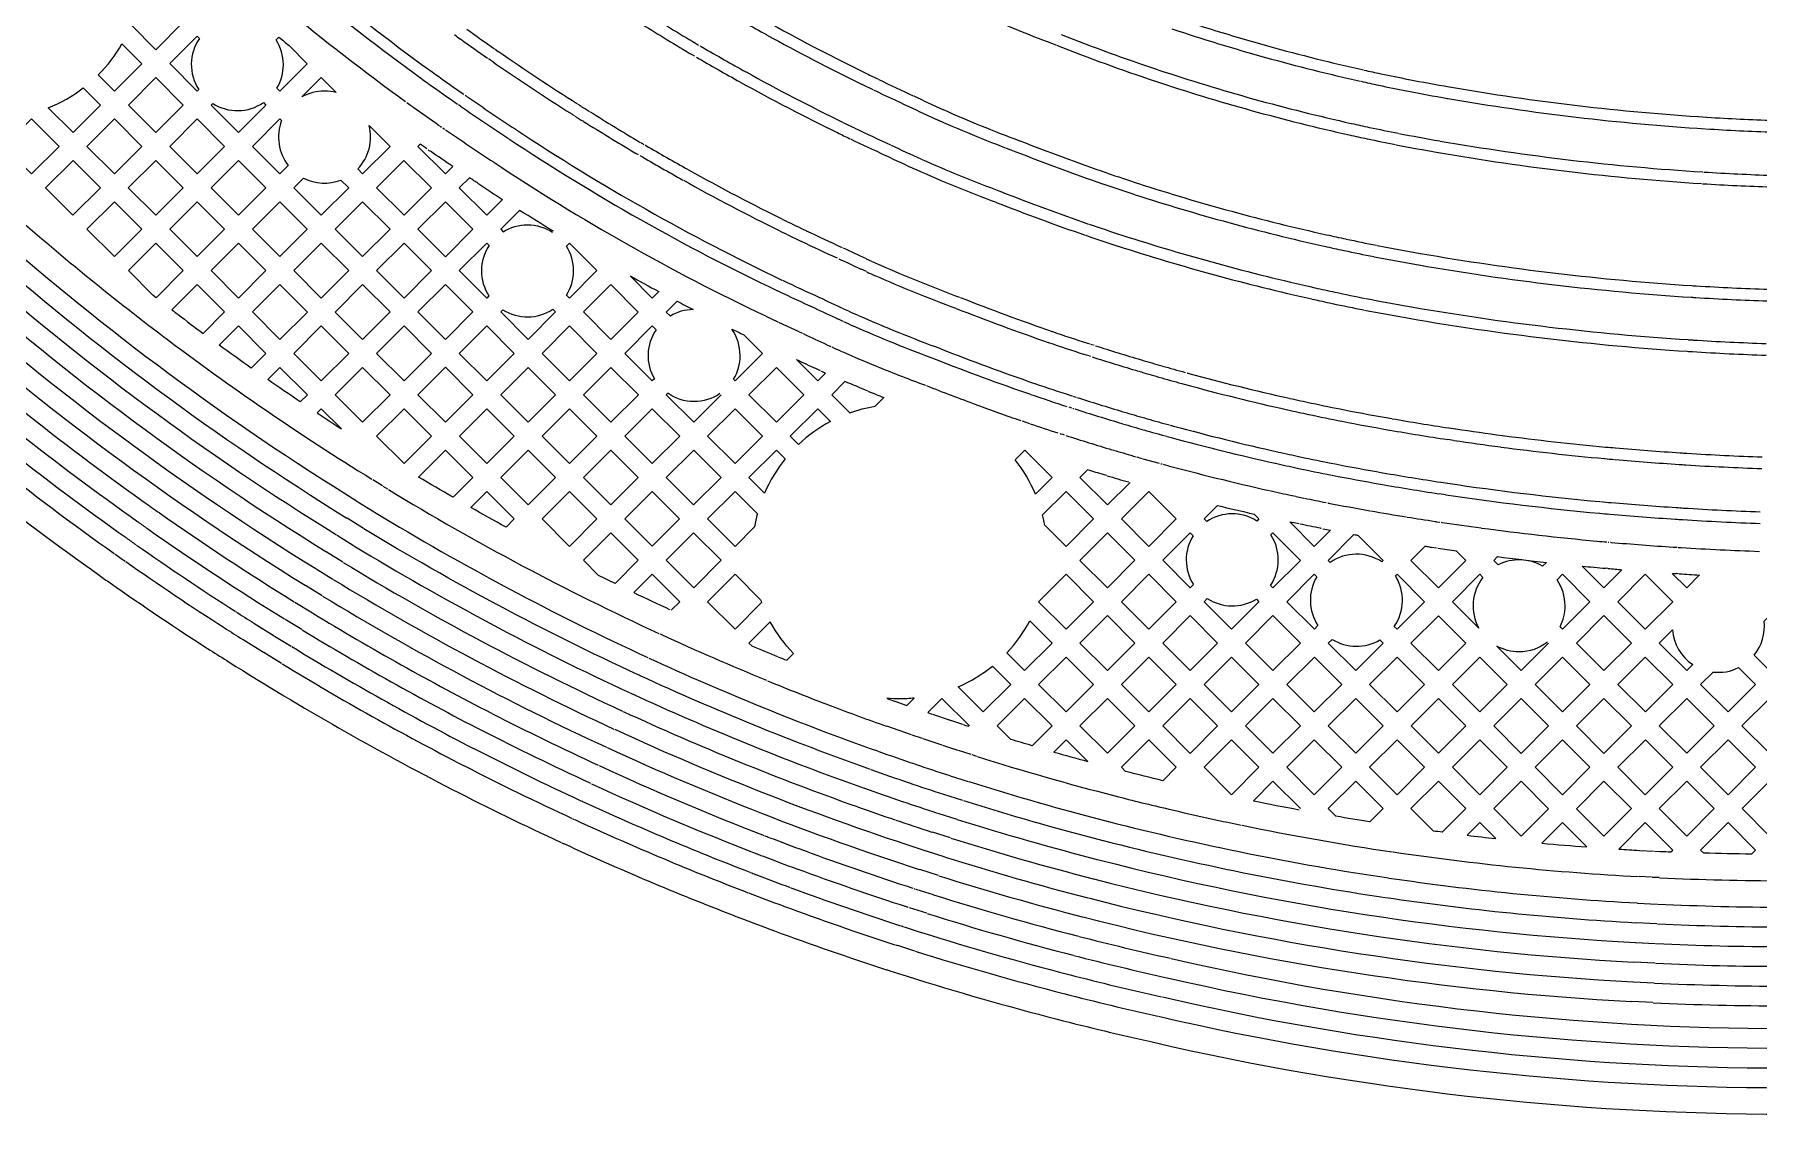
# Model space of a CAD drawing. Header units: millimetres. Extents: x 3175 to 3429, y -23 to 156.
# Drawn here: x 3317.36 to 3324.02, y 88.48 to 92.71 of the extents above; entities that cross this region are included whole.
import ezdxf

# ---------------------------------------------------------------- set-up
doc = ezdxf.new("R2010")
doc.units = ezdxf.units.MM
doc.header["$LTSCALE"] = 23.1
doc.layers.add('gbr-dxf_layer0', color=7, linetype='CONTINUOUS')
doc.layers.add('gbr-outline-dxf_layer1', color=2, linetype='CONTINUOUS')

msp = doc.modelspace()

# ---------------------------------------------------------------- linework, layer by layer
at = {"layer": 'gbr-dxf_layer0', "color": 6}
for p, q in [((3319.1417, 92.6493), (3319.1534, 92.6413)), ((3319.127, 92.6048), (3319.1154, 92.6128)), ((3319.0254, 92.4719), (3319.0332, 92.4668)), ((3319.0074, 92.4299), (3318.9996, 92.4351)), ((3319.462, 92.437), (3319.4646, 92.4352)), ((3320.5757, 91.7905), (3320.5553, 91.7999)), ((3320.5752, 91.8403), (3320.5956, 91.8309)), ((3320.4869, 91.6475), (3320.5059, 91.6389)), ((3320.4861, 91.5985), (3320.4672, 91.6071)), ((3321.4298, 91.5141), (3321.4396, 91.5113)), ((3321.443, 91.4627), (3321.4391, 91.4641)), ((3321.442, 91.5105), (3321.4486, 91.5083)), ((3321.3694, 91.2637), (3321.3593, 91.2671)), ((3321.3745, 91.3095), (3321.3848, 91.306)), ((3321.3881, 91.305), (3321.3939, 91.3032)), ((3322.8267, 91.1869), (3322.8516, 91.1833)), ((3322.8441, 91.1389), (3322.8222, 91.142)), ((3322.8129, 90.9291), (3322.7884, 90.9327)), ((3322.7962, 90.9771), (3322.8207, 90.9734))]:
    msp.add_line(p, q, dxfattribs=at)
at = {"layer": 'gbr-dxf_layer0', "color": 5}
msp.add_line((3319.9336, 92.6623), (3319.9415, 92.6577), dxfattribs=at)
at = {"layer": 'gbr-dxf_layer0'}
for p, q in [((3318.8003, 92.4437), (3318.81, 92.4366)), ((3318.8107, 92.436), (3318.8214, 92.4285)), ((3318.9285, 92.3529), (3318.934, 92.349)), ((3318.9404, 92.3448), (3318.9462, 92.3412)), ((3318.8778, 92.2643), (3318.8682, 92.2712)), ((3320.1872, 91.6186), (3320.2337, 91.5966)), ((3320.2364, 91.5954), (3320.3144, 91.5591)), ((3320.3155, 91.5586), (3320.329, 91.5525)), ((3320.4232, 91.5082), (3320.4377, 91.5016)), ((3320.3986, 91.4078), (3320.3796, 91.4164)), ((3321.1767, 91.2138), (3321.2052, 91.2042)), ((3321.5258, 91.1023), (3321.5345, 91.0998)), ((3321.6201, 91.0749), (3321.6348, 91.0706)), ((3321.6372, 91.07), (3321.6418, 91.0687)), ((3321.6435, 91.0682), (3321.7064, 91.0507)), ((3318.706, 90.9631), (3318.6682, 90.987)), ((3320.1819, 90.9354), (3320.1218, 90.9955)), ((3321.5042, 91.0028), (3321.4955, 91.0053)), ((3318.7271, 90.9499), (3318.7091, 90.961)), ((3322.2204, 90.9258), (3322.2341, 90.9229)), ((3322.2358, 90.9225), (3322.2657, 90.9161)), ((3318.6111, 90.9021), (3318.6743, 90.8626)), ((3318.6325, 90.7988), (3318.5693, 90.8384)), ((3322.2474, 90.8161), (3322.2129, 90.8235)), ((3322.7954, 90.8226), (3322.7987, 90.8221)), ((3318.5309, 90.7722), (3318.5945, 90.7325)), ((3323.4414, 90.7461), (3323.4433, 90.7459)), ((3323.7113, 90.7258), (3323.722, 90.725)), ((3318.5527, 90.6688), (3318.4886, 90.7088)), ((3318.4497, 90.6429), (3318.5148, 90.6026)), ((3323.4397, 90.6442), (3323.4327, 90.6448)), ((3323.713, 90.6238), (3323.7068, 90.6243)), ((3318.4734, 90.5386), (3318.4082, 90.5789)), ((3322.9416, 90.4134), (3322.8392, 90.5158)), ((3318.394, 90.4085), (3318.3302, 90.4476)), ((3318.3677, 90.5141), (3318.4352, 90.4727)), ((3318.2095, 90.4327), (3318.2876, 90.3841)), ((3318.2888, 90.3833), (3318.3533, 90.3437)), ((3323.6385, 90.3559), (3323.6896, 90.4071)), ((3318.2459, 90.3202), (3318.1678, 90.3689)), ((3318.3158, 90.2773), (3318.2475, 90.3192)), ((3320.8124, 90.0874), (3320.828, 90.0821)), ((3320.8306, 90.0811), (3320.8989, 90.0583)), ((3320.9003, 90.0579), (3320.9473, 90.0424)), ((3320.7502, 90.0012), (3320.6538, 90.0347)), ((3320.7922, 89.987), (3320.7521, 90.0006)), ((3320.8683, 89.9614), (3320.7954, 89.9858)), ((3320.9496, 90.0417), (3320.9599, 90.0382)), ((3320.9605, 90.038), (3320.9714, 90.0346)), ((3320.9174, 89.9453), (3320.8703, 89.9608)), ((3320.9288, 89.9415), (3320.9185, 89.945)), ((3320.9807, 89.9251), (3320.9316, 89.9406)), ((3321.0015, 89.9184), (3320.9837, 89.924)), ((3320.8997, 89.8437), (3320.9684, 89.8219)), ((3320.9478, 89.7485), (3320.8751, 89.7716)), ((3320.8516, 89.699), (3320.925, 89.6756)), ((3320.9004, 89.6035), (3320.831, 89.6256)), ((3320.8061, 89.5534), (3320.879, 89.53)), ((3323.5636, 89.5554), (3323.6166, 89.5529)), ((3323.6195, 89.5527), (3323.6415, 89.5516)), ((3320.8543, 89.4579), (3320.7813, 89.4813)), ((3323.6089, 89.4515), (3323.5603, 89.4539)), ((3323.6381, 89.4501), (3323.6117, 89.4513)), ((3320.7662, 89.4059), (3320.8331, 89.3845)), ((3320.8084, 89.3124), (3320.7415, 89.3338)), ((3323.5543, 89.3521), (3323.6307, 89.3482)), ((3320.721, 89.2601), (3320.7871, 89.2389)), ((3323.6292, 89.272), (3323.549, 89.2761)), ((3320.7624, 89.1668), (3320.6963, 89.188)), ((3323.5461, 89.1997), (3323.6233, 89.1958)), ((3323.6219, 89.1196), (3323.5408, 89.1237)), ((3323.538, 89.0473), (3323.6184, 89.0434)), ((3323.6131, 88.9673), (3323.5328, 88.9713))]:
    msp.add_line(p, q, dxfattribs=at)
at = {"layer": 'gbr-dxf_layer0', "linetype": 'Continuous'}
for points in [[(3363.9535, 99.3746, -0.006517), (3363.9534, 99.3704), (3363.9534, 92.7503, -0.014829), (3363.9537, 92.7399, -0.014825), (3363.9534, 92.7295), (3363.9534, 90.7114, -0.414217), (3363.1569, 89.9148), (3342.0403, 89.9148, 0.196007), (3340.1503, 89.1442, -0.196002), (3329.7356, 84.8983), (3324.2352, 84.8983, -0.196002), (3313.8204, 89.1442, 0.196006), (3311.9304, 89.9148), (3282.5642, 89.9148)], [(3318.527, 92.4824, 0.064006), (3318.4821, 92.4881, 0.129391), (3318.3946, 92.4651)], [(3318.8671, 92.272, -0.000647), (3318.8516, 92.2828), (3318.843, 92.2742)], [(3318.843, 92.2742), (3318.949, 92.1682), (3318.9775, 92.1966, -0.002876), (3318.8912, 92.2557)], [(3319.0769, 92.1303, -0.001202), (3319.042, 92.1534), (3319.0029, 92.1143)], [(3319.3664, 91.9463, -0.004487), (3319.2357, 92.0273), (3319.1628, 91.9544)], [(3319.1628, 91.9544), (3319.1724, 91.9448, -0.139839), (3319.2662, 91.9715, -0.144933), (3319.363, 91.9429)], [(3316.2469, 91.7553, 0.009308), (3316.5524, 91.4685, 0.003625), (3316.6738, 91.3603, 0.026571), (3317.6119, 90.6181, 0.003501), (3317.6535, 90.5887, 0.010355), (3318.0406, 90.3288, 0.003121), (3318.1135, 90.2826, 0.022047), (3318.9758, 89.7909, 0.010372), (3319.3957, 89.5864)], [(3317.9166, 91.6246, 0.002961), (3318.0134, 91.5523), (3318.0959, 91.6349), (3317.99, 91.7407), (3317.8923, 91.6431)], [(3319.8022, 91.6347), (3319.8439, 91.6764, 0.002064), (3319.9058, 91.6443)], [(3319.9058, 91.6443, 0.130742), (3319.8181, 91.6188), (3319.8022, 91.6347)], [(3320.0097, 91.3194, -0.150199), (3319.9098, 91.2888, -0.153691), (3319.808, 91.3208), (3319.8022, 91.3151)], [(3320.581, 91.3293, -0.003917), (3320.4927, 91.3663), (3320.4414, 91.315)], [(3320.4414, 91.315), (3320.5112, 91.2452, -0.044702), (3320.6094, 91.271), (3320.6429, 91.3045)], [(3320.1218, 90.9955), (3320.2277, 91.1014), (3320.2617, 91.0674, 0.068085), (3320.1819, 90.9354)], [(3321.4936, 91.0059, -0.001842), (3321.4303, 91.0251), (3321.4006, 90.9954)], [(3322.3577, 90.8976, -0.01389), (3322.3603, 90.897, 0.004521), (3322.5209, 90.8671)], [(3320.5909, 89.8681, -0.022776), (3319.701, 90.2299, -0.053279), (3319.6939, 90.2336, -0.028469), (3318.6343, 90.7977)], [(3322.3327, 90.7988, -0.014241), (3322.3301, 90.7994, -0.00257), (3322.2506, 90.8155)], [(3322.6652, 90.8429, 0.002529), (3322.7722, 90.8262, -0.032022), (3322.7784, 90.8248), (3322.7911, 90.8231)], [(3322.7785, 90.7223), (3322.7581, 90.7251, -0.038017), (3322.7506, 90.7267, -0.000546), (3322.7332, 90.7293), (3322.6794, 90.6756)], [(3322.6794, 90.6756), (3322.7853, 90.5697), (3322.8913, 90.6756), (3322.8558, 90.7111, -0.001711), (3322.7835, 90.7216)], [(3323.4502, 90.7453, -0.009585), (3323.4519, 90.7451, 0.005588), (3323.6921, 90.7268)], [(3322.9991, 90.6756), (3323.0133, 90.6899, 0.004392), (3323.2029, 90.6675)], [(3323.2029, 90.6675), (3323.188, 90.6525, 0.257365), (3323.0164, 90.6583), (3322.9991, 90.6756)], [(3322.8392, 90.5158), (3322.9452, 90.6218), (3322.9572, 90.6097, 0.302154), (3322.9416, 90.4134)], [(3320.1907, 90.2115, -0.010661), (3319.7852, 90.3874, -0.03281), (3319.7793, 90.3903)], [(3320.235, 90.303, 0.00093), (3320.2677, 90.2898), (3320.2938, 90.3158, -0.066955), (3320.2043, 90.4384), (3320.1219, 90.356)], [(3323.6896, 90.4071, 0.229457), (3323.7678, 90.2732), (3323.7445, 90.2499), (3323.6385, 90.3559)], [(3320.1219, 90.356), (3320.1323, 90.3457, 0.002653), (3320.2321, 90.3043)], [(3323.2069, 90.3601, -0.168255), (3323.097, 90.322, -0.127498), (3323.0106, 90.3444)], [(3319.6658, 90.1623, -0.018397), (3319.6682, 90.1611, 0.022839), (3320.567, 89.7956)], [(3320.7606, 90.1434, -0.02472), (3320.7046, 90.1406, -0.022003), (3320.6547, 90.1428)], [(3319.5102, 89.814, -0.006863), (3319.5059, 89.8161, -0.010455), (3319.0921, 90.0173)], [(3319.6038, 90.0228, -0.018075), (3319.6062, 90.0217, 0.029867), (3320.8047, 89.5539)], [(3319.475, 89.7461, -0.028986), (3319.479, 89.7445, 0.015846), (3320.1258, 89.4709)], [(3323.643, 89.5516, 0.00105), (3323.6836, 89.5497), (3323.6906, 89.5567), (3323.5845, 89.6627), (3323.482, 89.5602)], [(3319.3985, 89.5851, 0.021109), (3319.4092, 89.5803, 0.015702), (3320.0604, 89.305, 0.002674), (3320.082, 89.2963)], [(3320.7363, 89.3354, -0.015284), (3320.7343, 89.336, -0.010247), (3320.3081, 89.4833)], [(3320.083, 89.2961, 0.003262), (3320.2199, 89.2448, 0.010191), (3320.6535, 89.0947, 0.00754), (3320.666, 89.0906), (3320.733, 89.069)], [(3320.7335, 89.069, 0.01338), (3321.3129, 88.9036, 0.008369), (3321.6792, 88.8155, 0.056686), (3324.1285, 88.5369), (3329.6893, 88.5369)]]:
    msp.add_lwpolyline(points, format="xyb", dxfattribs=at)
for points in [[(3317.7347, 92.7432, 0.015502), (3317.7466, 92.7762), (3317.83, 92.8597), (3317.9361, 92.7537), (3317.8301, 92.6477)], [(3317.6078, 92.5503, 0.066721), (3317.6997, 92.6704), (3317.7763, 92.5938), (3317.6703, 92.4879)], [(3317.884, 92.5939), (3317.9899, 92.6998), (3317.9988, 92.691, 0.302642), (3317.9959, 92.4938), (3317.99, 92.4879)], [(3318.2954, 92.6855), (3318.306, 92.696, 0.001435), (3318.3454, 92.664), (3318.4156, 92.5938), (3318.3096, 92.4879), (3318.2981, 92.4994, 0.134936), (3318.3231, 92.5902, 0.142314)], [(3317.4149, 92.4237, 0.068643), (3317.5503, 92.5001), (3317.6164, 92.434), (3317.5105, 92.3281)], [(3318.0439, 92.434), (3318.05, 92.4401, 0.300578), (3318.246, 92.4437), (3318.2557, 92.434), (3318.1498, 92.3281)], [(3318.2037, 92.2742), (3318.3096, 92.3801), (3318.316, 92.3737, 0.263153), (3318.3422, 92.2007), (3318.3097, 92.1682)], [(3318.3636, 92.1143), (3318.4013, 92.152, 0.212258), (3318.5455, 92.1442), (3318.5754, 92.1143), (3318.4695, 92.0084)], [(3319.0029, 91.7946), (3319.1089, 91.9005), (3319.1178, 91.8916, 0.298109), (3319.1171, 91.6969), (3319.1088, 91.6887)], [(3319.4166, 91.8887), (3319.4285, 91.9006), (3319.5345, 91.7946), (3319.4286, 91.6887), (3319.4173, 91.7, 0.139817), (3319.444, 91.7937, 0.141772)], [(3318.0755, 91.5067), (3318.1498, 91.581), (3318.2559, 91.4749), (3318.1993, 91.4182, -0.00372)], [(3319.1627, 91.6348), (3319.1713, 91.6434, 0.294756), (3319.3642, 91.6453), (3319.3747, 91.6348), (3319.2687, 91.5288)], [(3319.6424, 91.4749), (3319.7483, 91.5808), (3319.7627, 91.5664, 0.288882), (3319.7563, 91.3769), (3319.7484, 91.3689)], [(3320.0559, 91.5687, 0.001525), (3320.1018, 91.5468), (3320.1738, 91.4748), (3320.068, 91.3689), (3320.0621, 91.3748, 0.136472), (3320.0876, 91.4666, 0.153731)], [(3318.2627, 91.3739), (3318.3098, 91.421), (3318.4157, 91.3151), (3318.3886, 91.288, -0.003726)], [(3320.2816, 91.1553), (3320.3875, 91.2612), (3320.4366, 91.212, 0.066951), (3320.3135, 91.1234)], [(3318.8451, 90.9974), (3318.9491, 91.1014), (3319.0551, 90.9954), (3318.9787, 90.919, -0.003787)], [(3319.0472, 90.8798), (3319.109, 90.9415), (3319.2149, 90.8356), (3319.1833, 90.804, -0.003806)], [(3319.9619, 90.8356), (3320.0679, 90.9416), (3320.1543, 90.8553, 0.022669), (3320.1434, 90.805), (3320.0679, 90.7296)], [(3321.256, 90.8508), (3321.3468, 90.9415), (3321.4528, 90.8355), (3321.3467, 90.7295), (3321.2646, 90.8116, 0.017713)], [(3321.8802, 90.8356), (3321.932, 90.8875, 0.003973), (3322.0733, 90.8542), (3322.092, 90.8355), (3322.0841, 90.8275, 0.296378), (3321.8904, 90.8254)], [(3319.4825, 90.6757), (3319.5885, 90.7817), (3319.6944, 90.6758), (3319.6046, 90.586, -0.001767), (3319.5408, 90.6175)], [(3321.7203, 90.6758), (3321.8263, 90.7817), (3321.8374, 90.7706, 0.286743), (3321.8387, 90.5822), (3321.8263, 90.5697)], [(3322.1369, 90.5789, 0.298631), (3322.1382, 90.7739), (3322.1459, 90.7816), (3322.2519, 90.6756), (3322.1461, 90.5697)], [(3322.3597, 90.6756), (3322.4591, 90.775, 0.000599), (3322.4752, 90.772), (3322.5717, 90.6756), (3322.5661, 90.67, 0.305386), (3322.3675, 90.6678)], [(3319.962, 90.5159), (3320.0679, 90.6218), (3320.167, 90.5227, 0.005), (3320.1706, 90.5125), (3320.0681, 90.4099)], [(3322.1999, 90.5158), (3322.3058, 90.6217), (3322.3154, 90.6121, 0.286714), (3322.3198, 90.4237), (3322.306, 90.4098)], [(3322.6148, 90.4205, 0.298604), (3322.6193, 90.6154), (3322.6256, 90.6217), (3322.7315, 90.5158), (3322.6255, 90.4098)], [(3323.2436, 90.6004), (3323.2649, 90.6217), (3323.3708, 90.5158), (3323.2649, 90.4099), (3323.2555, 90.4193, 0.11809), (3323.2748, 90.4998, 0.151515)], [(3321.8802, 90.5159), (3321.8924, 90.5281, 0.288977), (3322.082, 90.526), (3322.0922, 90.5158), (3321.9862, 90.4098)], [(3324.0051, 90.309, 0.20141), (3324.0435, 90.4412), (3324.0642, 90.4619), (3324.1701, 90.356), (3324.0641, 90.25)], [(3321.1181, 90.3187, 0.066985), (3321.2068, 90.442), (3321.2928, 90.356), (3321.1868, 90.2501)], [(3322.3598, 90.3559), (3322.3744, 90.3705, 0.280005), (3322.559, 90.3685), (3322.5716, 90.3559), (3322.4657, 90.2501)], [(3320.9302, 90.1872, 0.068063), (3321.0622, 90.267), (3321.133, 90.1962), (3321.0271, 90.0903)], [(3323.7984, 90.1961), (3323.8465, 90.2442, 0.143764), (3323.9452, 90.2612), (3324.0102, 90.1962), (3323.9043, 90.0902)], [(3321.081, 90.0364), (3321.1868, 90.1423), (3321.2928, 90.0363), (3321.2159, 89.9594, -0.002126), (3321.1334, 89.984)], [(3321.5605, 89.8764), (3321.6665, 89.9824), (3321.7725, 89.8764), (3321.7208, 89.8246, -0.003633), (3321.5766, 89.8603)], [(3322.3598, 89.7166), (3322.4657, 89.8225), (3322.5716, 89.7167), (3322.5206, 89.6656, -0.003263), (3322.3891, 89.6873)], [(3322.6794, 89.7167), (3322.7854, 89.8226), (3322.8914, 89.7166), (3322.8003, 89.6255, -0.000915), (3322.766, 89.6301)], [(3323.7983, 89.5567), (3323.9044, 89.6628), (3324.0104, 89.5567), (3323.9943, 89.5407, -0.004499), (3323.8101, 89.5449)]]:
    msp.add_lwpolyline(points, format="xyb", close=True, dxfattribs=at)
for points in [[(3317.7242, 92.434), (3317.8301, 92.54), (3317.9361, 92.434), (3317.8301, 92.3281)], [(3317.2446, 92.2742), (3317.3506, 92.3802), (3317.4566, 92.2742), (3317.3506, 92.1682)], [(3317.5643, 92.2742), (3317.6703, 92.3801), (3317.7762, 92.2742), (3317.6703, 92.1683)], [(3317.884, 92.2742), (3317.99, 92.3801), (3318.0959, 92.2742), (3317.9899, 92.1682)], [(3317.4045, 92.1143), (3317.5105, 92.2203), (3317.6164, 92.1144), (3317.5104, 92.0084)], [(3317.7241, 92.1144), (3317.8301, 92.2203), (3317.9361, 92.1143), (3317.8301, 92.0084)], [(3318.0438, 92.1143), (3318.1498, 92.2203), (3318.2558, 92.1143), (3318.1498, 92.0083)], [(3318.6831, 92.1143), (3318.7891, 92.2203), (3318.8952, 92.1143), (3318.7892, 92.0083)], [(3317.5643, 91.9545), (3317.6703, 92.0605), (3317.7762, 91.9545), (3317.6703, 91.8486)], [(3317.884, 91.9545), (3317.9899, 92.0605), (3318.096, 91.9545), (3317.99, 91.8485)], [(3318.2037, 91.9545), (3318.3097, 92.0604), (3318.4156, 91.9545), (3318.3096, 91.8486)], [(3318.5234, 91.9546), (3318.6293, 92.0605), (3318.7353, 91.9544), (3318.6294, 91.8485)], [(3318.8431, 91.9544), (3318.949, 92.0604), (3319.055, 91.9544), (3318.949, 91.8484)], [(3317.7242, 91.7947), (3317.8301, 91.9006), (3317.9361, 91.7946), (3317.8314, 91.6899), (3317.8206, 91.6982)], [(3318.0439, 91.7946), (3318.1498, 91.9006), (3318.2557, 91.7947), (3318.1498, 91.6887)], [(3318.3635, 91.7947), (3318.4695, 91.9007), (3318.5756, 91.7946), (3318.4696, 91.6886)], [(3318.6833, 91.7946), (3318.7892, 91.9005), (3318.8952, 91.7946), (3318.7893, 91.6887)], [(3318.2037, 91.6349), (3318.3096, 91.7408), (3318.4157, 91.6347), (3318.3098, 91.5287)], [(3318.5235, 91.6347), (3318.6294, 91.7407), (3318.7354, 91.6348), (3318.6294, 91.5288)], [(3318.8431, 91.6348), (3318.949, 91.7407), (3319.0549, 91.6348), (3318.949, 91.5289)], [(3319.4825, 91.6348), (3319.5884, 91.7407), (3319.6944, 91.6347), (3319.5885, 91.5288)], [(3318.3637, 91.4749), (3318.4696, 91.5808), (3318.5755, 91.4749), (3318.4696, 91.369)], [(3318.6833, 91.4749), (3318.7893, 91.5809), (3318.8952, 91.475), (3318.7892, 91.369)], [(3319.0029, 91.475), (3319.1088, 91.5809), (3319.2148, 91.4749), (3319.1089, 91.369)], [(3319.3226, 91.4749), (3319.4286, 91.5809), (3319.5346, 91.4749), (3319.4286, 91.3689)], [(3318.5234, 91.3151), (3318.6294, 91.421), (3318.7353, 91.3152), (3318.6293, 91.2092)], [(3318.8431, 91.3152), (3318.949, 91.4211), (3319.0551, 91.3151), (3318.9491, 91.2091)], [(3319.1628, 91.3151), (3319.2687, 91.421), (3319.3747, 91.315), (3319.2688, 91.2091)], [(3319.4825, 91.315), (3319.5885, 91.421), (3319.6945, 91.3151), (3319.5884, 91.209)], [(3320.1218, 91.3151), (3320.2277, 91.4209), (3320.3336, 91.315), (3320.2277, 91.2092)], [(3318.6832, 91.1553), (3318.7892, 91.2613), (3318.8952, 91.1553), (3318.7892, 91.0493)], [(3319.003, 91.1553), (3319.1089, 91.2612), (3319.2149, 91.1552), (3319.109, 91.0493)], [(3319.3227, 91.1552), (3319.4286, 91.2611), (3319.5345, 91.1552), (3319.4286, 91.0493)], [(3319.6423, 91.1552), (3319.7483, 91.2612), (3319.8543, 91.1553), (3319.7483, 91.0492)], [(3319.962, 91.1553), (3320.068, 91.2612), (3320.1739, 91.1553), (3320.0679, 91.0494)], [(3319.1629, 90.9954), (3319.2688, 91.1014), (3319.3747, 90.9954), (3319.2688, 90.8895)], [(3319.4825, 90.9954), (3319.5884, 91.1013), (3319.6944, 90.9953), (3319.5885, 90.8895)], [(3319.8021, 90.9953), (3319.9082, 91.1014), (3320.0141, 90.9955), (3319.908, 90.8895)], [(3319.3226, 90.8356), (3319.4286, 90.9416), (3319.5346, 90.8356), (3319.4286, 90.7296)], [(3319.6424, 90.8356), (3319.7483, 90.9415), (3319.8541, 90.8356), (3319.7483, 90.7297)], [(3321.5605, 90.8355), (3321.6665, 90.9415), (3321.7724, 90.8356), (3321.6664, 90.7296)], [(3319.8021, 90.6758), (3319.908, 90.7817), (3320.014, 90.6757), (3319.9082, 90.5698)], [(3321.4006, 90.6756), (3321.5066, 90.7816), (3321.6125, 90.6758), (3321.5065, 90.5697)], [(3321.2408, 90.5158), (3321.3467, 90.6217), (3321.4526, 90.5158), (3321.3467, 90.4099)], [(3321.5604, 90.5159), (3321.6664, 90.6219), (3321.7724, 90.5159), (3321.6664, 90.4098)], [(3323.4786, 90.5158), (3323.5846, 90.6218), (3323.6906, 90.5158), (3323.5846, 90.4098)], [(3321.4005, 90.356), (3321.5065, 90.462), (3321.6125, 90.356), (3321.5066, 90.25)], [(3321.7203, 90.356), (3321.8263, 90.462), (3321.9323, 90.356), (3321.8263, 90.25)], [(3322.0401, 90.356), (3322.1461, 90.462), (3322.2521, 90.3559), (3322.1461, 90.25)], [(3322.6793, 90.3559), (3322.7853, 90.4619), (3322.8913, 90.3559), (3322.7854, 90.2499)], [(3323.3188, 90.356), (3323.4247, 90.462), (3323.5307, 90.3559), (3323.4248, 90.25)], [(3321.2407, 90.1962), (3321.3467, 90.3021), (3321.4527, 90.1961), (3321.3467, 90.0902)], [(3321.5604, 90.1961), (3321.6664, 90.3021), (3321.7724, 90.1961), (3321.6665, 90.0901)], [(3321.8802, 90.1961), (3321.9862, 90.3021), (3322.0922, 90.1961), (3321.9862, 90.0901)], [(3322.2, 90.1961), (3322.306, 90.3021), (3322.4118, 90.1962), (3322.3059, 90.0902)], [(3322.5196, 90.1962), (3322.6255, 90.302), (3322.7315, 90.196), (3322.6256, 90.0902)], [(3322.8392, 90.196), (3322.9452, 90.302), (3323.0511, 90.1961), (3322.9451, 90.0901)], [(3323.1589, 90.1961), (3323.2649, 90.3021), (3323.3709, 90.1961), (3323.2649, 90.0901)], [(3323.4787, 90.1961), (3323.5846, 90.3021), (3323.6906, 90.1961), (3323.5847, 90.0901)], [(3321.4006, 90.0363), (3321.5066, 90.1422), (3321.6126, 90.0362), (3321.5066, 89.9303)], [(3321.7203, 90.0362), (3321.8263, 90.1422), (3321.9323, 90.0362), (3321.8264, 89.9302)], [(3322.0401, 90.0362), (3322.1461, 90.1422), (3322.252, 90.0363), (3322.146, 89.9303)], [(3322.3597, 90.0363), (3322.4657, 90.1423), (3322.5717, 90.0363), (3322.4657, 89.9303)], [(3322.6795, 90.0363), (3322.7854, 90.1421), (3322.8912, 90.0363), (3322.7854, 89.9304)], [(3322.999, 90.0363), (3323.105, 90.1422), (3323.211, 90.0362), (3323.105, 89.9302)], [(3323.3188, 90.0362), (3323.4248, 90.1423), (3323.5308, 90.0363), (3323.4248, 89.9302)], [(3323.6386, 90.0363), (3323.7445, 90.1422), (3323.8504, 90.0363), (3323.7445, 89.9304)], [(3323.9581, 90.0363), (3324.0641, 90.1423), (3324.1701, 90.0363), (3324.0641, 89.9303)], [(3321.8803, 89.8764), (3321.9862, 89.9823), (3322.0921, 89.8764), (3321.9861, 89.7705)], [(3322.1999, 89.8765), (3322.3059, 89.9824), (3322.4119, 89.8764), (3322.3059, 89.7704)], [(3322.5196, 89.8764), (3322.6256, 89.9824), (3322.7315, 89.8765), (3322.6255, 89.7705)], [(3322.8393, 89.8765), (3322.9451, 89.9824), (3323.0511, 89.8764), (3322.9453, 89.7705)], [(3323.1589, 89.8764), (3323.2649, 89.9824), (3323.3709, 89.8763), (3323.2649, 89.7704)], [(3323.4787, 89.8763), (3323.5847, 89.9824), (3323.6906, 89.8765), (3323.5845, 89.7705)], [(3323.7984, 89.8765), (3323.9043, 89.9824), (3324.0103, 89.8764), (3323.9044, 89.7705)], [(3322.9992, 89.7166), (3323.105, 89.8225), (3323.211, 89.7165), (3323.1052, 89.6106)], [(3323.3188, 89.7165), (3323.4248, 89.8225), (3323.5307, 89.7166), (3323.4247, 89.6106)], [(3323.6384, 89.7166), (3323.7445, 89.8226), (3323.8505, 89.7166), (3323.7444, 89.6106)], [(3323.9583, 89.7166), (3324.0641, 89.8225), (3324.1702, 89.7165), (3324.0643, 89.6106)]]:
    msp.add_lwpolyline(points, close=True, dxfattribs=at)
for points in [[(3318.3946, 92.4651), (3318.4694, 92.54), (3318.527, 92.4824)], [(3318.6541, 92.3553), (3318.7352, 92.2742), (3318.6293, 92.1682), (3318.6103, 92.1872)], [(3319.0029, 92.1143), (3319.1089, 92.0083), (3319.17, 92.0693)], [(3319.7735, 91.7137), (3319.7483, 91.6886), (3319.6629, 91.774)], [(3320.3051, 91.4513), (3320.3875, 91.3689), (3320.4177, 91.3991)], [(3319.8022, 91.3151), (3319.9082, 91.2091), (3320.0141, 91.3151)], [(3318.4533, 91.2449), (3318.4696, 91.2612), (3318.5472, 91.1835)], [(3321.15, 91.0643), (3321.187, 91.1013), (3321.2929, 90.9954), (3321.2289, 90.9314)], [(3321.4006, 90.9954), (3321.5066, 90.8894), (3321.5939, 90.9767)], [(3322.2115, 90.8238), (3322.3058, 90.7295), (3322.3683, 90.792)], [(3323.3412, 90.6532), (3323.4247, 90.5697), (3323.4945, 90.6395)], [(3319.8214, 90.4831), (3319.8543, 90.5159), (3319.7483, 90.6219), (3319.6772, 90.5509)], [(3323.689, 90.6252), (3323.7445, 90.5697), (3323.7938, 90.619)], [(3323.0106, 90.3444), (3323.105, 90.25), (3323.211, 90.356)], [(3320.6855, 90.1313), (3320.7323, 90.115), (3320.7606, 90.1434)], [(3320.9732, 90.0364), (3320.8673, 90.1423), (3320.8124, 90.0874)], [(3321.2995, 89.9352), (3321.3467, 89.9824), (3321.4304, 89.8988)], [(3322.252, 89.7166), (3322.146, 89.8226), (3322.0704, 89.747)], [(3322.8961, 89.6136), (3322.9453, 89.6627), (3323.0072, 89.6009)], [(3323.1853, 89.583), (3323.2649, 89.6626), (3323.3589, 89.5686)]]:
    msp.add_lwpolyline(points, dxfattribs=at)
at = {"layer": 'gbr-dxf_layer0', "color": 6, "linetype": 'Continuous'}
for points in [[(3319.7213, 92.2791, -0.031226), (3319.7236, 92.2778, 0.005405), (3319.8866, 92.1847)], [(3321.8147, 91.3995, -0.020263), (3321.8163, 91.399, 0.011651), (3322.2097, 91.3014)]]:
    msp.add_lwpolyline(points, format="xyb", dxfattribs=at)
msp.add_lwpolyline([(3321.4359, 91.465), (3321.4264, 91.4683), (3321.4166, 91.471)], dxfattribs=at)
at = {"layer": 'gbr-dxf_layer0', "color": 6}
for centre, radius, start, end in [((3324.111, 99.7947), 8.9156, 230.33746, 234.1202), ((3324.111, 99.7947), 8.9606, 230.32893, 234.11195), ((3324.1089, 99.7961), 8.7035, 234.3133, 235.17724), ((3320.1326, 94.2836), 1.9517, 233.93638, 234.72568), ((3324.1088, 99.7962), 8.7485, 234.32825, 235.16958), ((3324.1117, 99.7939), 8.7481, 235.27042, 237.69915), ((3324.1117, 99.7939), 8.7031, 235.27844, 237.68489), ((3320.1502, 94.2706), 2.1635, 233.36201, 234.087), ((3324.0972, 99.8044), 8.9606, 234.40982, 235.29793), ((3320.15, 94.2708), 2.1185, 233.40322, 234.12763), ((3324.0972, 99.8043), 8.9156, 234.41766, 235.28383), ((3324.1153, 99.7916), 8.9152, 235.2577, 236.68413), ((3324.1153, 99.7917), 8.9602, 235.25031, 236.67677), ((3319.6996, 92.7779), 0.4606, 235.53054, 236.92646), ((3320.3758, 93.8887), 1.7609, 238.26803, 239.50792), ((3319.6996, 92.7779), 0.4156, 235.69384, 237.08367), ((3320.3759, 93.8887), 1.7159, 238.308, 239.54741), ((3324.1402, 99.7766), 8.7034, 237.84233, 239.34037), ((3323.8339, 99.2946), 8.3454, 236.43387, 244.5624), ((3324.1402, 99.7766), 8.7484, 237.83415, 239.35446), ((3323.8339, 99.2946), 8.3904, 236.42507, 244.57662), ((3319.9154, 92.6467), 0.4607, 239.68001, 241.19959), ((3319.9156, 92.6466), 0.4157, 239.39141, 241.34002), ((3324.1209, 99.7888), 8.7485, 239.64692, 240.90333), ((3324.1263, 99.8054), 8.7206, 240.92522, 243.7019), ((3324.1263, 99.8054), 8.7656, 240.93881, 243.69385), ((3323.846, 99.2888), 8.1333, 243.86813, 244.48167), ((3323.8462, 99.2887), 8.1783, 243.85764, 244.47151), ((3324.0794, 99.8099), 8.7041, 244.58106, 245.58613), ((3324.0793, 99.8099), 8.7491, 244.57352, 245.57873), ((3322.9434, 97.014), 5.6899, 244.41296, 245.39197), ((3322.9436, 97.0139), 5.7349, 244.43162, 245.37758), ((3320.9742, 92.6299), 0.9292, 244.66144, 246.73297), ((3320.9743, 92.6299), 0.8842, 244.73766, 246.80726), ((3322.919, 97.0245), 5.6898, 246.24917, 249.59279), ((3324.0789, 99.8103), 8.9613, 244.59123, 245.58241), ((3324.079, 99.8103), 8.9163, 244.57715, 245.58964), ((3322.919, 97.0245), 5.7348, 246.23736, 249.61384), ((3322.9424, 97.0144), 5.9469, 244.42468, 245.39168), ((3322.9425, 97.0144), 5.9019, 244.43526, 245.40259), ((3324.1288, 99.7884), 8.7486, 248.50261, 250.98116), ((3324.1288, 99.7884), 8.7036, 248.48929, 250.98903), ((3320.9793, 92.6276), 1.1412, 244.4353, 246.43783), ((3320.9794, 92.6276), 1.0962, 244.49584, 246.32733), ((3322.9146, 97.0264), 5.9469, 246.30751, 249.62898), ((3322.9146, 97.0265), 5.9019, 246.28818, 249.64098), ((3324.1139, 99.7937), 8.7488, 251.09324, 252.02925), ((3324.1139, 99.7937), 8.7038, 251.10123, 252.03716), ((3324.1301, 99.7878), 8.9605, 248.4941, 250.97384), ((3324.13, 99.7879), 8.9155, 248.50295, 250.98226), ((3324.1172, 99.7927), 8.7486, 252.22927, 253.45449), ((3321.4466, 91.4854), 0.0225, 67.68573, 72.94124), ((3324.1173, 99.7926), 8.7036, 252.22386, 253.44041), ((3323.5039, 97.7173), 6.5394, 253.42749, 254.15043), ((3323.504, 97.7173), 6.5844, 253.44347, 254.1388), ((3324.0967, 99.7988), 8.7487, 254.13869, 254.7403), ((3324.0965, 99.7988), 8.7037, 254.14784, 254.74922), ((3324.1144, 99.7934), 8.9606, 251.08789, 252.03302), ((3324.1143, 99.7934), 8.9156, 251.0966, 252.03659), ((3321.8431, 91.5135), 0.1625, 252.5539, 255.56453), ((3324.1072, 99.7957), 8.7486, 254.73094, 257.42028), ((3321.4209, 91.4933), 0.1894, 253.06631, 255.0667), ((3321.3815, 91.2834), 0.0225, 249.49178, 258.2867), ((3324.1145, 99.7935), 8.9605, 252.23476, 253.46427), ((3324.1146, 99.7934), 8.9155, 252.24152, 253.471), ((3323.5329, 97.1694), 6.0602, 257.33055, 258.10499), ((3323.5329, 97.1694), 6.0152, 257.31237, 258.11657), ((3323.8637, 98.6372), 7.5197, 257.96211, 258.94588), ((3324.105, 99.7962), 8.7035, 258.85774, 260.08158), ((3323.5056, 97.7167), 6.7964, 253.412, 254.12453), ((3323.5055, 97.7168), 6.7514, 253.42323, 254.13567), ((3324.0981, 99.7981), 8.9155, 254.13622, 254.70415), ((3321.8434, 91.5133), 0.3294, 253.28858, 255.43587), ((3324.1032, 99.7967), 8.9155, 254.77532, 257.44658), ((3323.8637, 98.6372), 7.5647, 257.95356, 258.93738), ((3324.1049, 99.7962), 8.7485, 258.85049, 260.07427), ((3324.3934, 101.5033), 10.4348, 260.14223, 261.35525), ((3324.3876, 101.5044), 10.4348, 261.54214, 262.54073), ((3324.1141, 99.7937), 9.0686, 252.22884, 253.40648), ((3324.098, 99.7982), 8.9605, 254.12943, 254.71766), ((3321.8434, 91.5133), 0.3744, 253.60506, 255.24816), ((3324.1032, 99.7967), 8.9605, 254.76784, 257.43927), ((3324.3933, 101.5033), 10.4798, 260.13631, 261.36585), ((3324.3875, 101.5044), 10.4798, 261.53609, 262.53467), ((3324.3934, 101.5036), 10.4348, 262.51467, 264.70842), ((3323.5338, 97.1691), 6.272, 257.30648, 258.09425), ((3323.5335, 97.1691), 6.227, 257.31945, 258.10692), ((3323.8714, 98.6357), 7.7318, 257.90609, 258.87167), ((3324.1012, 99.797), 8.9155, 258.87556, 260.10764), ((3324.3935, 101.5036), 10.4798, 262.50781, 264.70175), ((3323.6489, 93.4355), 2.3775, 264.64182, 265.58459), ((3323.649, 93.4355), 2.3325, 264.66722, 265.53759), ((3324.386, 101.5047), 10.4799, 264.9721, 266.33223), ((3324.3859, 101.5047), 10.4349, 264.96244, 266.3386), ((3323.808, 92.1526), 1.0653, 265.3185, 266.57159), ((3324.3954, 101.5036), 10.4348, 266.429, 268.02753), ((3323.8713, 98.6357), 7.7768, 257.89805, 258.88671), ((3324.1011, 99.797), 8.9605, 258.8886, 260.10082), ((3324.3942, 101.5034), 10.6469, 260.13804, 261.36187), ((3323.8081, 92.1526), 1.1103, 265.25368, 266.51144), ((3324.3955, 101.5036), 10.4798, 266.42241, 268.02858), ((3324.3942, 101.5034), 10.6919, 260.13171, 261.35565), ((3324.3902, 101.5038), 10.6917, 261.52243, 264.72405), ((3324.3902, 101.5038), 10.6467, 261.5284, 264.71408), ((3323.6519, 93.4353), 2.5895, 264.61632, 265.46617), ((3323.6521, 93.4353), 2.5445, 264.57185, 265.48805), ((3324.3797, 101.5049), 10.6917, 265.00133, 266.35371), ((3324.3797, 101.5049), 10.6467, 265.00768, 266.36008), ((3323.8121, 92.1521), 1.277, 265.20341, 266.36626), ((3324.394, 101.5036), 10.6466, 266.43596, 268.03333), ((3323.812, 92.1521), 1.322, 265.15558, 266.3188), ((3324.3939, 101.5036), 10.6916, 266.43058, 268.04345)]:
    msp.add_arc(centre, radius, start, end, dxfattribs=at)
at = {"layer": 'gbr-dxf_layer0'}
for centre, radius, start, end in [((3324.1115, 99.7942), 9.0683, 230.34309, 234.10758), ((3324.0958, 99.8051), 9.0683, 234.44753, 235.24792), ((3318.4821, 92.3103), 0.1778, 316.14245, 14.64257), ((3318.9093, 92.3045), 0.0508, 52.67118, 54.76301), ((3324.1157, 99.7913), 9.068, 235.27279, 236.67847), ((3318.9129, 92.3019), 0.0508, 233.23399, 242.0515), ((3323.8339, 99.2948), 8.4984, 236.44106, 244.57753), ((3323.8338, 99.2948), 8.6, 236.42913, 237.15868), ((3324.1193, 99.8112), 10.3726, 228.6335, 232.84989), ((3324.1178, 99.8123), 10.4745, 228.63279, 238.27333), ((3324.1178, 99.8123), 10.5507, 228.648, 238.26424), ((3324.1182, 99.812), 10.627, 228.62625, 238.26741), ((3324.1188, 99.8115), 10.7797, 228.63098, 238.26217), ((3324.1182, 99.812), 10.7032, 228.63516, 238.25509), ((3323.8339, 99.2948), 8.6, 240.9876, 241.8267), ((3324.1188, 99.8115), 10.8559, 228.62246, 238.25368), ((3324.1211, 99.8097), 10.9323, 228.61538, 234.71523), ((3324.1194, 99.8111), 10.271, 232.67941, 232.83879), ((3324.1211, 99.8097), 11.0085, 228.60675, 234.70664), ((3324.1148, 99.8145), 10.3725, 232.89124, 238.30163), ((3322.9505, 97.0106), 6.055, 244.3732, 245.31494), ((3324.1214, 99.8095), 11.0848, 228.61289, 234.69522), ((3322.9504, 97.0106), 6.1566, 244.55427, 245.29957), ((3320.9752, 92.6294), 1.2491, 244.70082, 246.63), ((3322.9151, 97.0261), 6.0548, 246.30293, 247.73777), ((3324.1213, 99.8095), 11.161, 228.60443, 234.68667), ((3320.9752, 92.6293), 1.3507, 244.83226, 245.61854), ((3322.9007, 97.0319), 6.0548, 247.90034, 248.79378), ((3322.9172, 97.0255), 6.0548, 248.64452, 249.56763), ((3322.9007, 97.0319), 6.1564, 247.88295, 248.48461), ((3324.1325, 99.7871), 9.0684, 248.48914, 249.78881), ((3324.1386, 99.7848), 9.0685, 249.75941, 250.9039), ((3324.1148, 99.8145), 10.2709, 236.54927, 237.17523), ((3324.1245, 99.7902), 9.0686, 251.24108, 251.95698), ((3321.4265, 91.4912), 0.3422, 252.4692, 253.25338), ((3321.3191, 91.1133), 0.0508, 64.98515, 76.94688), ((3320.7046, 90.7098), 0.5692, 22.90884, 38.51122), ((3323.4996, 97.7185), 6.9043, 253.47922, 254.18593), ((3321.8356, 91.5153), 0.4823, 255.26378, 255.82409), ((3323.4996, 97.7185), 7.0059, 253.46516, 254.17174), ((3324.1039, 99.7965), 9.0683, 254.76896, 257.4407), ((3324.1123, 99.8147), 10.3723, 238.73515, 245.27415), ((3323.5381, 97.1684), 6.3801, 257.28568, 258.064), ((3323.8833, 98.6332), 7.8847, 258.18229, 258.79802), ((3319.764, 93.622), 3.3646, 234.44459, 235.18132), ((3324.1182, 99.8116), 10.9323, 234.97871, 238.24943), ((3324.1145, 99.8137), 10.4747, 238.71614, 245.25903), ((3324.3836, 101.5048), 10.7996, 260.07694, 260.82897), ((3319.764, 93.622), 3.4408, 234.41761, 235.15436), ((3324.1182, 99.8116), 11.0085, 234.97028, 238.26411), ((3324.1031, 99.7965), 9.1701, 258.90835, 259.09527), ((3324.3915, 101.5039), 10.7999, 261.52657, 262.32895), ((3324.387, 101.5044), 10.7998, 262.36173, 264.73924), ((3319.7643, 93.6216), 3.517, 234.3926, 235.12276), ((3324.1235, 99.8082), 11.0849, 234.93884, 237.31225), ((3324.1163, 99.8127), 10.6274, 238.70136, 245.2224), ((3323.6566, 93.4348), 2.6973, 264.51302, 265.3184), ((3323.778, 92.1543), 1.4302, 266.61119, 267.16668), ((3324.3945, 101.5036), 10.7996, 266.43708, 268.04107), ((3319.7642, 93.6217), 3.5932, 234.36832, 235.17021), ((3324.1234, 99.8083), 11.1611, 234.95386, 237.30434), ((3324.1164, 99.8127), 10.7036, 238.69252, 245.2368), ((3324.387, 101.5044), 10.9014, 264.49503, 264.73043), ((3323.6565, 93.4348), 2.7989, 264.47896, 265.37743), ((3324.1175, 99.8119), 10.7798, 238.6919, 245.22644), ((3324.3925, 101.5039), 10.9014, 264.99426, 265.27466), ((3323.7781, 92.1543), 1.5318, 266.6658, 267.27242), ((3324.3943, 101.5036), 10.9012, 266.42935, 266.84201), ((3324.1175, 99.8119), 10.856, 238.68337, 245.24085), ((3324.1124, 99.8147), 10.2707, 244.4167, 245.2648), ((3321.8177, 96.1988), 6.8019, 237.25272, 237.95007), ((3324.1205, 99.8104), 10.9324, 238.67286, 242.82101), ((3321.8176, 96.1989), 6.8781, 237.24053, 237.93738), ((3324.1204, 99.8105), 11.0086, 238.66474, 242.8128), ((3324.1182, 99.8117), 11.0849, 238.6775, 242.83503), ((3324.1181, 99.8117), 11.1611, 238.69186, 242.82691), ((3324.1165, 99.8125), 10.4747, 245.27147, 250.48757), ((3324.1174, 99.8121), 10.3727, 247.77303, 249.22331), ((3324.1227, 99.81), 10.271, 250.27131, 250.44015), ((3324.1121, 99.8147), 10.9324, 242.8785, 245.27319), ((3324.1171, 99.8122), 10.7034, 245.2483, 250.47563), ((3324.1229, 99.8099), 10.3726, 249.20045, 250.44904), ((3324.1165, 99.8125), 11.0849, 242.85263, 245.23252), ((3324.1182, 99.8117), 10.8559, 245.25319, 252.09023), ((3325.1335, 102.7285), 13.5629, 250.55908, 251.19894), ((3324.1161, 99.8122), 10.3724, 252.53541, 255.59073), ((3324.1161, 99.8122), 10.2708, 254.08334, 254.84123), ((3324.1165, 99.8125), 11.1611, 242.8443, 245.22442), ((3324.1195, 99.8112), 10.9324, 245.25116, 248.88448), ((3325.1337, 102.7284), 13.6391, 250.5511, 251.19111), ((3324.1205, 99.8109), 10.4746, 251.30894, 252.08491), ((3324.1196, 99.8112), 11.0086, 245.26529, 248.87623), ((3325.1449, 102.7244), 13.7154, 250.50807, 251.14917), ((3324.1204, 99.8109), 10.5508, 251.30074, 252.07664), ((3324.1155, 99.8123), 10.4743, 252.5289, 255.59443), ((3325.1449, 102.7243), 13.7916, 250.5013, 251.14244), ((3324.1209, 99.8107), 10.6272, 251.30589, 252.06927), ((3324.1155, 99.8123), 10.5505, 252.54311, 255.58583), ((3324.1172, 99.8119), 10.3724, 255.59446, 256.77089), ((3324.1212, 99.811), 10.2708, 258.48216, 259.49084), ((3319.4602, 89.7109), 0.0381, 241.22014, 249.46339), ((3324.1195, 99.8112), 11.161, 245.26613, 248.87442), ((3324.1209, 99.8107), 10.7034, 251.29716, 252.08337), ((3324.1159, 99.812), 10.6268, 252.53357, 255.59097), ((3324.1187, 99.8115), 10.4743, 255.58467, 261.62353), ((3324.1207, 99.8113), 10.3725, 256.76117, 258.33747), ((3324.1213, 99.811), 10.3724, 258.35022, 261.60802), ((3320.8899, 91.4126), 1.9343, 248.55773, 249.14371), ((3324.1193, 99.8111), 10.9323, 249.00733, 249.74475), ((3324.1159, 99.812), 10.703, 252.5253, 255.58295), ((3324.1187, 99.8115), 10.5505, 255.57644, 261.6153), ((3324.1212, 99.811), 10.2707, 263.14933, 263.77295), ((3324.1213, 99.811), 10.2707, 264.77117, 265.74306), ((3320.8902, 91.4125), 2.0105, 248.50326, 249.09009), ((3324.1193, 99.8111), 11.0085, 248.99941, 249.7368), ((3324.1172, 99.8119), 10.9323, 249.76484, 252.08986), ((3324.1164, 99.8119), 10.7796, 252.53017, 255.57382), ((3324.1195, 99.8112), 10.627, 255.57941, 266.89996), ((3324.1212, 99.811), 10.3723, 261.62553, 266.88945), ((3324.1212, 99.811), 10.2707, 266.4317, 266.87997), ((3320.9073, 91.4057), 2.0867, 248.06446, 248.63152), ((3324.1083, 99.8153), 11.0849, 249.06855, 249.80501), ((3324.1164, 99.8119), 10.8558, 252.52153, 255.58741), ((3324.1211, 99.8112), 10.4744, 261.61827, 266.89103), ((3324.1372, 99.8109), 10.3729, 267.25159, 269.90527), ((3320.9079, 91.4055), 2.1629, 248.00347, 248.57401), ((3324.1083, 99.8153), 11.1611, 249.0602, 249.79687), ((3324.1208, 99.8107), 11.0849, 249.74435, 252.06266), ((3320.7963, 89.5166), 0.1147, 250.78664, 253.58774), ((3324.1169, 99.8117), 10.9321, 252.52622, 255.58414), ((3324.1196, 99.8112), 10.7032, 255.57089, 266.89222), ((3324.1207, 99.8107), 11.1611, 249.73664, 252.07669), ((3324.1194, 99.8113), 10.7796, 255.57181, 266.90184), ((3324.1211, 99.8112), 10.5506, 261.61019, 266.8834), ((3324.1377, 99.811), 10.475, 267.2387, 269.90315), ((3320.7973, 89.5164), 0.2674, 250.99436, 252.99804), ((3324.1169, 99.8117), 11.0083, 252.51828, 255.5764), ((3324.1194, 99.8113), 10.8558, 255.58536, 266.89429), ((3324.1377, 99.811), 10.5512, 267.25151, 269.89543), ((3320.7973, 89.5164), 0.3436, 251.45934, 252.72291), ((3324.113, 99.813), 11.0848, 252.54687, 255.60471), ((3324.1218, 99.8105), 10.9322, 255.56622, 257.46832), ((3324.1339, 99.811), 10.6274, 267.25891, 269.92346), ((3324.113, 99.813), 11.161, 252.53861, 255.59675), ((3324.1219, 99.8104), 11.0084, 255.55753, 257.48112), ((3324.1306, 99.444), 10.5766, 257.00654, 269.99992), ((3324.1339, 99.811), 10.7036, 267.27184, 269.9162), ((3324.128, 99.8089), 11.0846, 255.5325, 257.43173), ((3324.1306, 99.444), 10.6528, 257.02033, 269.99236), ((3324.1281, 99.8089), 11.1608, 255.52404, 257.44443), ((3324.1296, 99.444), 10.729, 257.01474, 270.00006), ((3324.13, 99.8109), 10.7798, 267.2864, 269.94362), ((3324.13, 99.8109), 10.856, 267.27905, 269.93632), ((3324.1296, 99.444), 10.8052, 257.02846, 269.99243)]:
    msp.add_arc(centre, radius, start, end, dxfattribs=at)
at = {"layer": 'gbr-dxf_layer0', "color": 5}
for centre, radius, start, end in [((3324.14, 99.7769), 8.2654, 237.79896, 239.35629), ((3324.115, 99.7921), 8.1011, 239.67711, 241.01165), ((3324.14, 99.7769), 8.3104, 237.79023, 239.34763), ((3324.1039, 99.7988), 8.0565, 241.10402, 244.02437), ((3324.1108, 99.7944), 8.2653, 239.71501, 241.04569), ((3324.1039, 99.7988), 8.1015, 241.11266, 244.03262), ((3320.2271, 93.2172), 0.6728, 241.37884, 242.03965), ((3324.1108, 99.7945), 8.3103, 239.7069, 241.03754), ((3324.1047, 99.7985), 8.311, 241.0964, 244.01038), ((3324.1047, 99.7985), 8.2659, 241.10487, 244.0188), ((3322.3431, 96.1115), 4.0156, 243.59933, 244.28123), ((3322.3432, 96.1115), 3.9706, 243.57997, 244.31021), ((3324.1009, 99.7998), 8.0565, 244.43079, 245.47482), ((3324.1012, 99.7997), 8.1015, 244.41379, 245.48159), ((3322.9429, 97.0143), 5.0426, 244.32659, 245.73642), ((3322.9429, 97.0144), 5.0876, 244.3406, 245.74982), ((3322.9221, 97.0238), 5.0427, 246.00901, 249.63529), ((3322.3527, 96.1068), 4.2251, 243.44122, 244.16292), ((3322.3527, 96.1067), 4.1801, 243.45804, 244.13404), ((3324.0978, 99.8013), 8.2659, 244.43615, 245.49424), ((3322.9221, 97.0238), 5.0877, 246.02276, 249.64861), ((3324.0978, 99.8014), 8.3109, 244.45091, 245.48626), ((3322.939, 97.0162), 5.252, 244.41231, 245.80119), ((3324.1236, 99.7905), 8.1012, 248.49178, 251.00892), ((3324.1236, 99.7905), 8.0562, 248.48318, 251.02365), ((3322.9391, 97.0162), 5.297, 244.39812, 245.78699), ((3322.9238, 97.023), 5.297, 245.9821, 249.59071), ((3322.9238, 97.0231), 5.252, 245.9959, 249.6042), ((3324.1268, 99.7893), 8.1012, 250.99937, 251.91709), ((3324.127, 99.7892), 8.0562, 251.01303, 251.90745), ((3324.1047, 99.7967), 8.0564, 252.08248, 257.43666), ((3324.1247, 99.7898), 8.3105, 248.4885, 251.01534), ((3324.1247, 99.7898), 8.2655, 248.49716, 251.00134), ((3324.1047, 99.7967), 8.1014, 252.09057, 257.44435), ((3324.1172, 99.7924), 8.3104, 251.08384, 251.98156), ((3324.1172, 99.7924), 8.2654, 251.07019, 251.9903), ((3324.1073, 99.796), 8.2657, 252.07131, 257.4232), ((3323.5349, 97.1689), 5.3675, 257.28414, 258.09588), ((3323.8828, 98.6337), 6.8727, 257.78791, 258.78592), ((3324.1073, 99.796), 8.3107, 252.06318, 257.41518), ((3323.5351, 97.1688), 5.4125, 257.29467, 258.1059), ((3323.8828, 98.6337), 6.9177, 257.79767, 258.76889), ((3324.093, 99.7985), 8.1012, 258.92919, 260.1602), ((3324.093, 99.7985), 8.0562, 258.94402, 260.15294), ((3324.3897, 101.5041), 9.7874, 260.15537, 266.33521), ((3324.3898, 101.5041), 9.8324, 260.16193, 266.34131), ((3323.5355, 97.1688), 5.5772, 257.29232, 258.09684), ((3323.8, 92.1531), 0.4179, 265.28389, 267.19721), ((3324.391, 101.5042), 9.7875, 266.42659, 268.06186), ((3323.5354, 97.1689), 5.6222, 257.28126, 258.08556), ((3323.8707, 98.6359), 7.1269, 257.89177, 258.88931), ((3323.8709, 98.6359), 7.082, 257.8988, 258.87148), ((3324.0915, 99.7988), 8.2655, 258.94114, 260.17138), ((3324.3897, 101.5041), 9.9967, 260.16207, 266.33079), ((3323.7999, 92.1531), 0.4629, 265.43223, 267.34933), ((3324.3911, 101.5041), 9.8325, 266.43211, 268.04979), ((3324.0915, 99.7988), 8.3105, 258.95448, 260.16363), ((3324.3898, 101.5041), 10.0417, 260.155, 266.32421), ((3323.8009, 92.1531), 0.6273, 265.48343, 267.08705), ((3324.3928, 101.5041), 9.997, 266.43037, 268.04097), ((3323.8008, 92.1531), 0.6723, 265.38634, 266.9966), ((3324.3928, 101.5041), 10.042, 266.42341, 268.05067)]:
    msp.add_arc(centre, radius, start, end, dxfattribs=at)
at = {"layer": 'gbr-dxf_layer0', "color": 4}
for centre, radius, start, end in [((3322.9286, 97.0211), 4.6469, 245.94374, 249.5881), ((3324.1108, 99.7952), 7.4488, 251.56714, 257.38983), ((3324.1108, 99.7952), 7.4038, 251.55802, 257.40572), ((3324.1185, 99.7921), 7.6605, 248.48824, 251.49575), ((3324.1185, 99.7922), 7.6155, 248.50448, 251.48726), ((3324.1095, 99.7954), 7.6607, 251.57701, 257.41357), ((3324.1094, 99.7955), 7.6157, 251.56823, 257.40522), ((3323.5381, 97.1683), 4.7603, 257.23745, 258.07073), ((3323.5381, 97.1683), 4.7153, 257.26247, 258.05748), ((3323.8509, 98.6405), 6.2204, 258.05532, 259.05585), ((3324.0998, 99.7975), 7.4036, 258.87351, 260.10071), ((3323.8509, 98.6405), 6.2654, 258.06511, 259.06539), ((3324.0997, 99.7975), 7.4486, 258.88334, 260.11036), ((3324.3904, 101.5044), 9.18, 260.1601, 266.41331), ((3324.3903, 101.5044), 9.135, 260.1531, 266.42568), ((3324.3944, 101.5041), 9.135, 266.41189, 268.03039), ((3323.535, 97.1689), 4.972, 257.29139, 258.10568), ((3323.5349, 97.1689), 4.927, 257.27877, 258.09313), ((3323.8558, 98.6395), 6.4322, 258.00991, 259.01762), ((3324.0981, 99.7977), 7.6155, 258.90328, 260.11416), ((3324.3945, 101.5041), 9.18, 266.39921, 268.03648), ((3323.8555, 98.6396), 6.4772, 258.02245, 259.00204), ((3324.0982, 99.7977), 7.6604, 258.88737, 260.12177), ((3324.3909, 101.5041), 9.3918, 260.15563, 266.40253), ((3324.3909, 101.5041), 9.3468, 260.14854, 266.41512), ((3324.3843, 101.5044), 9.3919, 266.46914, 268.08819), ((3324.3844, 101.5044), 9.3469, 266.48163, 268.09982)]:
    msp.add_arc(centre, radius, start, end, dxfattribs=at)
at = {"layer": 'gbr-outline-dxf_layer1', "linetype": 'Continuous'}
msp.add_lwpolyline([(3280.3369, 90.7114), (3280.3369, 102.3113, -0.414215), (3281.3369, 103.3113), (3312.345, 103.3113, -0.202312), (3323.161, 98.7482, 0.202309), (3324.2355, 98.2948), (3329.7353, 98.2948, 0.202214), (3330.8094, 98.7478, -0.202322), (3341.6258, 103.3113), (3363.1569, 103.3113, -0.414215), (3364.1569, 102.3113), (3364.1569, 90.7114, -0.414215), (3363.1569, 89.7114), (3342.0404, 89.7114, 0.196009), (3340.2926, 88.9987, -0.196007), (3329.7353, 84.6949), (3324.2355, 84.6949, -0.196007), (3313.6782, 88.9987, 0.196013), (3311.9304, 89.7114), (3281.3369, 89.7114, -0.414215)], format="xyb", close=True, dxfattribs=at)

doc.saveas('drawing.dxf')
